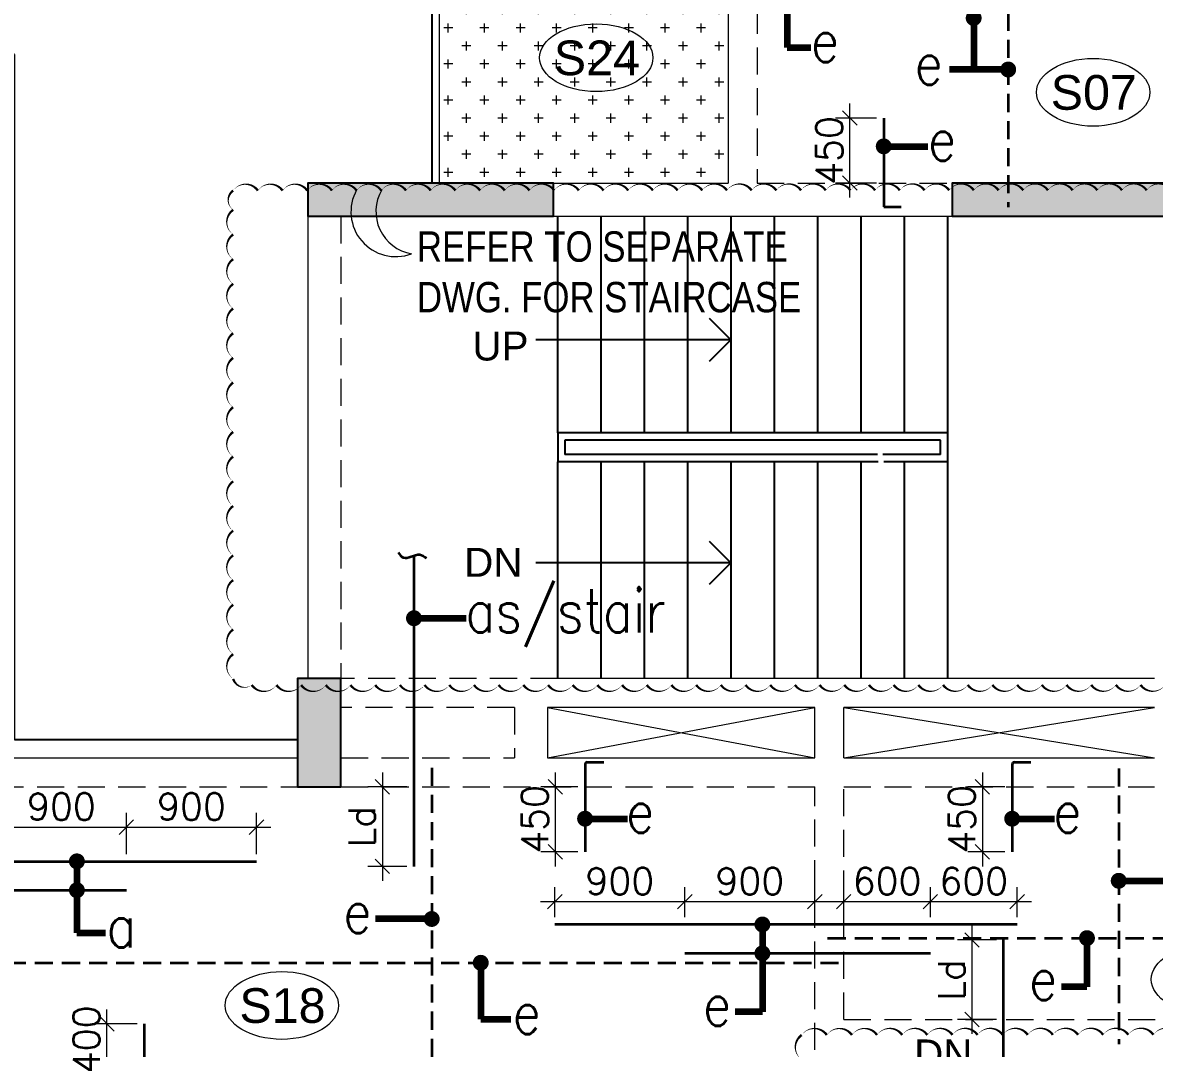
# Model space of a CAD drawing. Header units: millimetres. Extents: x 1255966 to 1543012, y 318612 to 465611.
# Drawn here: x 1270913 to 1278747, y 350128 to 357228 of the extents above; entities that cross this region are included whole.
import ezdxf

# ---------------------------------------------------------------- set-up
doc = ezdxf.new("R2010")
doc.units = ezdxf.units.MM
doc.header["$LTSCALE"] = 500
doc.header["$MEASUREMENT"] = 0
doc.header["$PDMODE"] = 34
for name, pattern in [('CONTINOUS', [0]), ('DASHED2', [0.375, 0.25, -0.125]), ('HIDDEN', [0.375, 0.25, -0.125]), ('PHANTOM2', [1.25, 0.625, -0.125, 0.125, -0.125, 0.125, -0.125])]:
    doc.linetypes.add(name, pattern=pattern)
doc.layers.get('Defpoints').update_dxf_attribs({"lineweight": 0})
for name, color, linetype, lineweight in [('ARROW', 1, 'Continuous', 0), ('CALL', 1, 'Continuous', 18), ('CUT OUT', 1, 'Continuous', 13), ('HATCH', 1, 'Continuous', 5), ('REVISION', 1, 'Continuous', 5), ('ST-DIM', 1, 'PHANTOM2', 15), ('STC REINF.BOTTOM', 7, 'Continuous', 35), ('TEXT 01', 3, 'Continuous', 15), ('TOWER AREA BEAM..', 3, 'Continuous', 20), ('TOWER COL HATCH', 253, 'Continuous', 20)]:
    doc.layers.add(name, color=color, linetype=linetype, lineweight=lineweight)
for name, color, linetype, true_color in [('PROJECTION', 7, 'HIDDEN', 0xff4000), ('RAILING', 7, 'Continuous', 0xadadad), ('STAIR', 7, 'Continuous', 0x3f4f7f)]:
    doc.layers.add(name, color=color, linetype=linetype, true_color=true_color)
for name, color, linetype in [('S-COLUMN-HATCH', 253, 'Continuous'), ('S-FRAMING PLAN', 4, 'Continuous'), ('S-T', 3, 'Continuous'), ('TEXT-RM NAME', 6, 'Continuous'), ('TOWER AREA COLUMN.', 6, 'Continuous')]:
    doc.layers.add(name, color=color, linetype=linetype)
doc.styles.add('1.100', font='ARIALN.TTF')
doc.styles.add('ABHI', font='arial.ttf')
doc.styles.add('ARIAL', font='arial.ttf')
doc.styles.add('ROMANCE', font='romans.shx')
doc.styles.add('S-T', font='romans.shx')
doc.dimstyles.new('GRID DIM', dxfattribs={"dimtxt": 250, "dimasz": 100, "dimexe": 75, "dimexo": 0, "dimgap": 50, "dimtad": 1, "dimdec": 0, "dimzin": 0, "dimdsep": 46, "dimtxsty": 'ROMANCE', "dimblk": 'ARCHTICK', "dimcen": 0, "dimdle": 0.5, "dimclrd": 8, "dimclre": 8, "dimclrt": 3, "dimadec": 0, "dimazin": 0, "dimtfac": 1, "dimtdec": 0, "dimtmove": 0, "dimatfit": 3, "dimldrblk": 'DOT', "dimfxl": 200, "dimtolj": 1, "dimtzin": 0, "dimlwd": -1, "dimlwe": -1, "dimarcsym": 2})

# ---------------------------------------------------------------- blocks, each defined once
blk = doc.blocks.new('_ArchTick')
at = {"color": 0, "linetype": 'ByBlock', "const_width": 0.15}
blk.add_lwpolyline([(-0.5, -0.5), (0.5, 0.5)], dxfattribs=at)
blk = doc.blocks.new('_Dot')
at = {"color": 0, "linetype": 'ByBlock', "lineweight": -2}
blk.add_line((-0.5, 0), (-1, 0), dxfattribs=at)
at = {"color": 0, "linetype": 'ByBlock', "const_width": 0.5}
blk.add_lwpolyline([(-0.25, 0, 1), (0.25, 0, 1)], format="xyb", close=True, dxfattribs=at)
blk = doc.blocks.new('_Oblique')
at = {"color": 0, "linetype": 'ByBlock', "lineweight": -2}
blk.add_line((-0.5, -0.5), (0.5, 0.5), dxfattribs=at)
blk = doc.blocks.new('*D387')
at = {"layer": 'Defpoints', "color": 0, "linetype": 'ByBlock', "transparency": 16777216}
for p in [(1276638.9, 356567.7), (1276873.5, 356567.7), (1276873.5, 356117.7)]:
    blk.add_point(p, dxfattribs=at)
at = {"layer": 'ST-DIM', "color": 1, "linetype": 'CONTINOUS', "transparency": 16777216}
for p, q in [((1276638.9, 356017.7), (1276638.9, 356667.7)), ((1276823.5, 356567.7), (1276538.9, 356567.7)), ((1276823.5, 356117.7), (1276538.9, 356117.7))]:
    blk.add_line(p, q, dxfattribs=at)
at = {"layer": 'ST-DIM', "color": 1, "linetype": 'ByBlock', "transparency": 16777216, "xscale": 100, "yscale": 100, "zscale": 100}
for p, rotation in [((1276638.9, 356567.7), 90), ((1276638.9, 356117.7), 270)]:
    blk.add_blockref('_Oblique', p, dxfattribs=dict(at, rotation=rotation))
at = {"layer": 'ST-DIM', "color": 3, "linetype": 'ByBlock', "transparency": 16777216, "insert": (1276496.4, 356342.7), "char_height": 185, "attachment_point": 5, "rotation": 90, "style": 'ROMANCE'}
blk.add_mtext('\\A1;450', dxfattribs=at)
blk = doc.blocks.new('*D224')
at = {"layer": 'Defpoints', "color": 0, "linetype": 'ByBlock', "transparency": 16777216}
for p in [(1271631.6, 351658.9), (1270731.6, 351422.5, 0), (1271631.6, 351422.5, 0)]:
    blk.add_point(p, dxfattribs=at)
at = {"layer": 'ST-DIM', "color": 1, "linetype": 'CONTINOUS', "transparency": 16777216}
for p, q in [((1270731.6, 351472.5), (1270731.6, 351758.9)), ((1271631.6, 351472.5), (1271631.6, 351758.9)), ((1270631.6, 351658.9), (1271731.6, 351658.9))]:
    blk.add_line(p, q, dxfattribs=at)
at = {"layer": 'ST-DIM', "color": 1, "linetype": 'ByBlock', "transparency": 16777216, "xscale": 100, "yscale": 100, "zscale": 100, "rotation": 180}
blk.add_blockref('_Oblique', (1270731.6, 351658.9), dxfattribs=at)
at = {"layer": 'ST-DIM', "color": 1, "linetype": 'ByBlock', "transparency": 16777216, "xscale": 100, "yscale": 100, "zscale": 100}
blk.add_blockref('_Oblique', (1271631.6, 351658.9), dxfattribs=at)
at = {"layer": 'ST-DIM', "color": 3, "linetype": 'ByBlock', "transparency": 16777216, "insert": (1271181.6, 351801.4), "char_height": 185, "attachment_point": 5, "style": 'ROMANCE'}
blk.add_mtext('\\A1;900', dxfattribs=at)
blk = doc.blocks.new('*D225')
at = {"layer": 'Defpoints', "color": 0, "linetype": 'ByBlock', "transparency": 16777216}
for p in [(1272531.6, 351658.9), (1271631.6, 351422.5, 0), (1272531.6, 351422.5, 0)]:
    blk.add_point(p, dxfattribs=at)
at = {"layer": 'ST-DIM', "color": 1, "linetype": 'CONTINOUS', "transparency": 16777216}
for p, q in [((1271631.6, 351472.5), (1271631.6, 351758.9)), ((1272531.6, 351472.5), (1272531.6, 351758.9)), ((1271531.6, 351658.9), (1272631.6, 351658.9))]:
    blk.add_line(p, q, dxfattribs=at)
at = {"layer": 'ST-DIM', "color": 1, "linetype": 'ByBlock', "transparency": 16777216, "xscale": 100, "yscale": 100, "zscale": 100, "rotation": 180}
blk.add_blockref('_Oblique', (1271631.6, 351658.9), dxfattribs=at)
at = {"layer": 'ST-DIM', "color": 1, "linetype": 'ByBlock', "transparency": 16777216, "xscale": 100, "yscale": 100, "zscale": 100}
blk.add_blockref('_Oblique', (1272531.6, 351658.9), dxfattribs=at)
at = {"layer": 'ST-DIM', "color": 3, "linetype": 'ByBlock', "transparency": 16777216, "insert": (1272081.6, 351801.4), "char_height": 185, "attachment_point": 5, "style": 'ROMANCE'}
blk.add_mtext('\\A1;900', dxfattribs=at)
blk = doc.blocks.new('*D407')
at = {"layer": 'Defpoints', "color": 0, "linetype": 'ByBlock', "transparency": 16777216}
for p in [(1273621.9, 351937.9), (1273403, 351387.7), (1273621.9, 351387.7)]:
    blk.add_point(p, dxfattribs=at)
at = {"layer": 'ST-DIM', "color": 1, "linetype": 'CONTINOUS', "transparency": 16777216}
for p, q in [((1273403, 352037.9), (1273403, 351287.7)), ((1273571.9, 351937.9), (1273303, 351937.9)), ((1273571.9, 351387.7), (1273303, 351387.7))]:
    blk.add_line(p, q, dxfattribs=at)
at = {"layer": 'ST-DIM', "color": 1, "linetype": 'ByBlock', "transparency": 16777216, "xscale": 100, "yscale": 100, "zscale": 100}
for p, rotation in [((1273403, 351937.9), 90), ((1273403, 351387.7), 270)]:
    blk.add_blockref('_Oblique', p, dxfattribs=dict(at, rotation=rotation))
at = {"layer": 'ST-DIM', "color": 3, "linetype": 'ByBlock', "transparency": 16777216, "insert": (1273260.5, 351662.8), "char_height": 185, "attachment_point": 5, "rotation": 90, "style": 'ROMANCE'}
blk.add_mtext('\\A1;Ld', dxfattribs=at)
blk = doc.blocks.new('*D236')
at = {"layer": 'Defpoints', "color": 0, "linetype": 'ByBlock', "transparency": 16777216}
for p in [(1274806.2, 351937.9), (1274600.2, 351487.9), (1274806.2, 351487.9)]:
    blk.add_point(p, dxfattribs=at)
at = {"layer": 'ST-DIM', "color": 1, "linetype": 'CONTINOUS', "transparency": 16777216}
for p, q in [((1274600.2, 352037.9), (1274600.2, 351387.9)), ((1274756.2, 351937.9), (1274500.2, 351937.9)), ((1274756.2, 351487.9), (1274500.2, 351487.9))]:
    blk.add_line(p, q, dxfattribs=at)
at = {"layer": 'ST-DIM', "color": 1, "linetype": 'ByBlock', "transparency": 16777216, "xscale": 100, "yscale": 100, "zscale": 100}
for p, rotation in [((1274600.2, 351937.9), 90), ((1274600.2, 351487.9), 270)]:
    blk.add_blockref('_Oblique', p, dxfattribs=dict(at, rotation=rotation))
at = {"layer": 'ST-DIM', "color": 3, "linetype": 'ByBlock', "transparency": 16777216, "insert": (1274457.7, 351712.9), "char_height": 185, "attachment_point": 5, "rotation": 90, "style": 'ROMANCE'}
blk.add_mtext('\\A1;450', dxfattribs=at)
blk = doc.blocks.new('*D238')
at = {"layer": 'Defpoints', "color": 0, "linetype": 'ByBlock', "transparency": 16777216}
for p in [(1276596.6, 351143), (1276596.6, 350985.4, 0), (1277196.6, 350985.4, 0)]:
    blk.add_point(p, dxfattribs=at)
at = {"layer": 'ST-DIM', "color": 1, "linetype": 'CONTINOUS', "transparency": 16777216}
for p, q in [((1276596.6, 351035.4), (1276596.6, 351243)), ((1277196.6, 351035.4), (1277196.6, 351243)), ((1277296.6, 351143), (1276496.6, 351143))]:
    blk.add_line(p, q, dxfattribs=at)
at = {"layer": 'ST-DIM', "color": 1, "linetype": 'ByBlock', "transparency": 16777216, "xscale": 100, "yscale": 100, "zscale": 100, "rotation": 180}
blk.add_blockref('_Oblique', (1276596.6, 351143), dxfattribs=at)
at = {"layer": 'ST-DIM', "color": 1, "linetype": 'ByBlock', "transparency": 16777216, "xscale": 100, "yscale": 100, "zscale": 100}
blk.add_blockref('_Oblique', (1277196.6, 351143), dxfattribs=at)
at = {"layer": 'ST-DIM', "color": 3, "linetype": 'ByBlock', "transparency": 16777216, "insert": (1276896.6, 351285.5), "char_height": 185, "attachment_point": 5, "style": 'ROMANCE'}
blk.add_mtext('\\A1;600', dxfattribs=at)
blk = doc.blocks.new('*D239')
at = {"layer": 'Defpoints', "color": 0, "linetype": 'ByBlock', "transparency": 16777216}
for p in [(1275496.6, 351143), (1275496.6, 350985.4, 0), (1276396.6, 350985.4, 0)]:
    blk.add_point(p, dxfattribs=at)
at = {"layer": 'ST-DIM', "color": 1, "linetype": 'CONTINOUS', "transparency": 16777216}
for p, q in [((1275496.6, 351035.4), (1275496.6, 351243)), ((1276396.6, 351035.4), (1276396.6, 351243)), ((1276496.6, 351143), (1275396.6, 351143))]:
    blk.add_line(p, q, dxfattribs=at)
at = {"layer": 'ST-DIM', "color": 1, "linetype": 'ByBlock', "transparency": 16777216, "xscale": 100, "yscale": 100, "zscale": 100, "rotation": 180}
blk.add_blockref('_Oblique', (1275496.6, 351143), dxfattribs=at)
at = {"layer": 'ST-DIM', "color": 1, "linetype": 'ByBlock', "transparency": 16777216, "xscale": 100, "yscale": 100, "zscale": 100}
blk.add_blockref('_Oblique', (1276396.6, 351143), dxfattribs=at)
at = {"layer": 'ST-DIM', "color": 3, "linetype": 'ByBlock', "transparency": 16777216, "insert": (1275946.6, 351285.5), "char_height": 185, "attachment_point": 5, "style": 'ROMANCE'}
blk.add_mtext('\\A1;900', dxfattribs=at)
blk = doc.blocks.new('*D240')
at = {"layer": 'Defpoints', "color": 0, "linetype": 'ByBlock', "transparency": 16777216}
for p in [(1274596.6, 351143), (1274596.6, 350985.4, 0), (1275496.6, 350985.4, 0)]:
    blk.add_point(p, dxfattribs=at)
at = {"layer": 'ST-DIM', "color": 1, "linetype": 'CONTINOUS', "transparency": 16777216}
for p, q in [((1274596.6, 351035.4), (1274596.6, 351243)), ((1275496.6, 351035.4), (1275496.6, 351243)), ((1275596.6, 351143), (1274496.6, 351143))]:
    blk.add_line(p, q, dxfattribs=at)
at = {"layer": 'ST-DIM', "color": 1, "linetype": 'ByBlock', "transparency": 16777216, "xscale": 100, "yscale": 100, "zscale": 100, "rotation": 180}
blk.add_blockref('_Oblique', (1274596.6, 351143), dxfattribs=at)
at = {"layer": 'ST-DIM', "color": 1, "linetype": 'ByBlock', "transparency": 16777216, "xscale": 100, "yscale": 100, "zscale": 100}
blk.add_blockref('_Oblique', (1275496.6, 351143), dxfattribs=at)
at = {"layer": 'ST-DIM', "color": 3, "linetype": 'ByBlock', "transparency": 16777216, "insert": (1275046.6, 351285.5), "char_height": 185, "attachment_point": 5, "style": 'ROMANCE'}
blk.add_mtext('\\A1;900', dxfattribs=at)
blk = doc.blocks.new('*D241')
at = {"layer": 'Defpoints', "color": 0, "linetype": 'ByBlock', "transparency": 16777216}
for p in [(1277196.6, 351143), (1277196.6, 350985.4, 0), (1277796.6, 350985.4, 0)]:
    blk.add_point(p, dxfattribs=at)
at = {"layer": 'ST-DIM', "color": 1, "linetype": 'CONTINOUS', "transparency": 16777216}
for p, q in [((1277196.6, 351035.4), (1277196.6, 351243)), ((1277796.6, 351035.4), (1277796.6, 351243)), ((1277896.6, 351143), (1277096.6, 351143))]:
    blk.add_line(p, q, dxfattribs=at)
at = {"layer": 'ST-DIM', "color": 1, "linetype": 'ByBlock', "transparency": 16777216, "xscale": 100, "yscale": 100, "zscale": 100, "rotation": 180}
blk.add_blockref('_Oblique', (1277196.6, 351143), dxfattribs=at)
at = {"layer": 'ST-DIM', "color": 1, "linetype": 'ByBlock', "transparency": 16777216, "xscale": 100, "yscale": 100, "zscale": 100}
blk.add_blockref('_Oblique', (1277796.6, 351143), dxfattribs=at)
at = {"layer": 'ST-DIM', "color": 3, "linetype": 'ByBlock', "transparency": 16777216, "insert": (1277496.6, 351285.5), "char_height": 185, "attachment_point": 5, "style": 'ROMANCE'}
blk.add_mtext('\\A1;600', dxfattribs=at)
blk = doc.blocks.new('*D242')
at = {"layer": 'Defpoints', "color": 0, "linetype": 'ByBlock', "transparency": 16777216}
for p in [(1277762.4, 351937.9), (1277556.4, 351487.9), (1277762.4, 351487.9)]:
    blk.add_point(p, dxfattribs=at)
at = {"layer": 'ST-DIM', "color": 1, "linetype": 'CONTINOUS', "transparency": 16777216}
for p, q in [((1277556.4, 352037.9), (1277556.4, 351387.9)), ((1277712.4, 351937.9), (1277456.4, 351937.9)), ((1277712.4, 351487.9), (1277456.4, 351487.9))]:
    blk.add_line(p, q, dxfattribs=at)
at = {"layer": 'ST-DIM', "color": 1, "linetype": 'ByBlock', "transparency": 16777216, "xscale": 100, "yscale": 100, "zscale": 100}
for p, rotation in [((1277556.4, 351937.9), 90), ((1277556.4, 351487.9), 270)]:
    blk.add_blockref('_Oblique', p, dxfattribs=dict(at, rotation=rotation))
at = {"layer": 'ST-DIM', "color": 3, "linetype": 'ByBlock', "transparency": 16777216, "insert": (1277413.9, 351712.9), "char_height": 185, "attachment_point": 5, "rotation": 90, "style": 'ROMANCE'}
blk.add_mtext('\\A1;450', dxfattribs=at)
blk = doc.blocks.new('*D408')
at = {"layer": 'Defpoints', "color": 0, "linetype": 'ByBlock', "transparency": 16777216}
for p in [(1277484.5, 350878), (1277703.5, 350878), (1277703.5, 350327.9)]:
    blk.add_point(p, dxfattribs=at)
at = {"layer": 'ST-DIM', "color": 1, "linetype": 'CONTINOUS', "transparency": 16777216}
for p, q in [((1277484.5, 350227.9), (1277484.5, 350978)), ((1277653.5, 350878), (1277384.5, 350878)), ((1277653.5, 350327.9), (1277384.5, 350327.9))]:
    blk.add_line(p, q, dxfattribs=at)
at = {"layer": 'ST-DIM', "color": 1, "linetype": 'ByBlock', "transparency": 16777216, "xscale": 100, "yscale": 100, "zscale": 100}
for p, rotation in [((1277484.5, 350878), 90), ((1277484.5, 350327.9), 270)]:
    blk.add_blockref('_Oblique', p, dxfattribs=dict(at, rotation=rotation))
at = {"layer": 'ST-DIM', "color": 3, "linetype": 'ByBlock', "transparency": 16777216, "insert": (1277342, 350603), "char_height": 185, "attachment_point": 5, "rotation": 90, "style": 'ROMANCE'}
blk.add_mtext('\\A1;Ld', dxfattribs=at)
blk = doc.blocks.new('*D398')
at = {"layer": 'Defpoints', "color": 0, "linetype": 'ByBlock', "transparency": 16777216}
for p in [(1271497, 350297.9), (1271756.3, 350297.9), (1271756.3, 349897.9)]:
    blk.add_point(p, dxfattribs=at)
at = {"layer": 'ST-DIM', "color": 1, "linetype": 'CONTINOUS', "transparency": 16777216}
for p, q in [((1271497, 349797.9), (1271497, 350397.9)), ((1271706.3, 350297.9), (1271397, 350297.9)), ((1271706.3, 349897.9), (1271397, 349897.9))]:
    blk.add_line(p, q, dxfattribs=at)
at = {"layer": 'ST-DIM', "color": 1, "linetype": 'ByBlock', "transparency": 16777216, "xscale": 100, "yscale": 100, "zscale": 100}
for p, rotation in [((1271497, 350297.9), 90), ((1271497, 349897.9), 270)]:
    blk.add_blockref('_Oblique', p, dxfattribs=dict(at, rotation=rotation))
at = {"layer": 'ST-DIM', "color": 3, "linetype": 'ByBlock', "transparency": 16777216, "insert": (1271354.5, 350186.9), "char_height": 185, "attachment_point": 5, "rotation": 90, "style": 'ROMANCE'}
blk.add_mtext('\\A1;400', dxfattribs=at)
blk = doc.blocks.new('A$Ca8bcdc7a')
at = {"layer": 'HATCH', "ltscale": 10}
h = blk.add_hatch(dxfattribs=at)
h.set_pattern_fill('CROSS', color=1, scale=500, angle=90)
h.set_pattern_definition([(90, (-1381890.62, -304839.69), (-125, 125), [62.5, -187.5]), (180, (-1381859.37, -304808.44), (-125, -125), [62.5, -187.5])])
h.paths.add_polyline_path([(1185, 435), (0, 435), (0, 0), (-230, 0), (-815, 0), (-815, -1410), (-25, -1410), (1185, -1410)])
at = {"layer": 'CUT OUT', "color": 1, "ltscale": 10}
for p, q in [((-65, -5389.8), (1785, -5039.8)), ((-65, -5039.8), (1785, -5389.8)), ((1985, -5389.8), (4135, -5039.8)), ((1985, -5039.8), (4135, -5389.8))]:
    blk.add_line(p, q, dxfattribs=at)
at = {"layer": 'S-FRAMING PLAN', "color": 3, "linetype": 'ByBlock', "lineweight": 20, "ltscale": 10}
for p, q in [((1185, 435), (1185, -1410)), ((-815, 0), (-815, -1410)), ((-25, -1410), (1185, -1410)), ((-1725, -1640), (-1725, -4839.8)), ((-25, -1640), (2735, -1640)), ((4135, -4839.8), (5, -4839.8)), ((-65, -5039.8), (-65, -5389.8)), ((1785, -5039.8), (-65, -5039.8)), ((1785, -5389.8), (1785, -5039.8)), ((4135, -5039.8), (1985, -5039.8)), ((1985, -5389.8), (1985, -5039.8)), ((-3880, -5389.8), (-1795, -5389.8)), ((-65, -5389.8), (1785, -5389.8)), ((1985, -5389.8), (4135, -5389.8))]:
    blk.add_line(p, q, dxfattribs=at)
at = {"layer": 'TOWER AREA BEAM..', "color": 3, "linetype": 'HIDDEN', "ltscale": 1.5}
for p, q in [((1385, 935), (1385, -1410)), ((1385, -1410), (2735, -1410)), ((-1495, -1640), (-1495, -4839.8)), ((5, -4839.8), (-1495, -4839.8)), ((-295, -5039.8), (-1495, -5039.8)), ((-295, -5039.8), (-295, -5389.8)), ((-1495, -5389.8), (-295, -5389.8)), ((-3880, -5589.8), (-1795, -5589.8)), ((-1495, -5589.8), (1785, -5589.8)), ((1785, -7409.8), (1785, -5589.8)), ((1985, -5589.8), (4135, -5589.8)), ((1985, -7199.8), (1985, -5589.8)), ((1985, -7199.8), (5935, -7199.8))]:
    blk.add_line(p, q, dxfattribs=at)
blk = doc.blocks.new('_Open90')
at = {"color": 0, "linetype": 'ByBlock', "lineweight": -2}
for p, q in [((-0.5, 0.5), (0, 0)), ((0, 0), (-1, 0)), ((0, 0), (-0.5, -0.5))]:
    blk.add_line(p, q, dxfattribs=at)
blk = doc.blocks.new('3tgra')
at = {"layer": 'TOWER COL HATCH'}
h = blk.add_hatch(color=253, dxfattribs=at)
h.dxf.hatch_style = 1
h.paths.add_polyline_path([(1381865.6, 84501.6), (1381865.6, 84731.6), (1380165.6, 84731.6), (1380165.6, 84501.6)])
h = blk.add_hatch(color=253, dxfattribs=at)
h.dxf.hatch_style = 1
h.paths.add_polyline_path([(1386325.6, 84501.6), (1386325.6, 84731.6), (1384625.6, 84731.6), (1384625.6, 84501.6)])
h = blk.add_hatch(color=253, dxfattribs=at)
h.dxf.hatch_style = 1
h.paths.add_polyline_path([(1380095.6, 80551.7), (1380395.6, 80551.7), (1380395.6, 81301.7), (1380095.6, 81301.7)])
at = {"layer": 'TOWER AREA COLUMN.', "color": 4}
for points in [[(1381865.6, 84501.6), (1381865.6, 84731.6), (1380165.6, 84731.6), (1380165.6, 84501.6)], [(1386325.6, 84501.6), (1386325.6, 84731.6), (1384625.6, 84731.6), (1384625.6, 84501.6)], [(1380095.6, 80551.7), (1380395.6, 80551.7), (1380395.6, 81301.7), (1380095.6, 81301.7)]]:
    blk.add_lwpolyline(points, close=True, dxfattribs=at)

msp = doc.modelspace()

# ---------------------------------------------------------------- linework, layer by layer
at = {"layer": 'CALL', "color": 200, "linetype": 'Continuous', "ltscale": 10}
for centre in [(1274883.4, 356984.8), (1278323, 356745.5, 1.8), (1279117.3, 350605, 1.8), (1272707.2, 350424.7, 1.8)]:
    msp.add_ellipse(centre, major_axis=(392.2, 0), ratio=0.597584, dxfattribs=at)
at = {"layer": 'PROJECTION', "ltscale": 750}
for points in [[(1287486.6, 363237.9), (1282596.6, 363237.9), (1282596.6, 364337.9), (1280826.6, 364337.9), (1280826.6, 367077.7), (1276411.6, 367077.7), (1276411.6, 368577.7), (1270011.6, 368577.7), (1270011.6, 366652.7), (1269326.6, 366652.7), (1269326.6, 360652.7), (1270941.6, 360652.7), (1270941.6, 359117.7), (1270426.6, 359117.7), (1270426.6, 357402.7), (1273746.6, 357402.7), (1273746.6, 356117.7)], [(1272816.6, 352262.9), (1270856.6, 352262.9), (1270856.6, 357008.1), (1267051.6, 357008.1), (1267051.6, 356883.1), (1266011.6, 356883.1), (1266011.6, 358293.1), (1260066.6, 358293.1), (1260066.6, 356883.1), (1258236.6, 356883.1), (1258236.6, 347593.1), (1260031.5, 347593.1), (1260031.5, 348108.1), (1263056.6, 348108.1), (1263056.6, 344227.9), (1260031.5, 344227.9), (1260031.5, 344742.9), (1258236.6, 344742.9), (1258236.6, 335452.9)]]:
    msp.add_lwpolyline(points, dxfattribs=at)
at = {"layer": 'RAILING'}
for p, q in [((1277316.6, 354387.7), (1274616.6, 354387.7)), ((1274616.6, 354387.7), (1274616.6, 354187.9)), ((1277316.6, 354187.9), (1277316.6, 354387.7)), ((1277266.6, 354337.7), (1274666.6, 354337.7)), ((1274666.6, 354337.7), (1274666.6, 354237.9)), ((1277266.6, 354237.9), (1277266.6, 354337.7)), ((1276829.9, 354237.9), (1274666.6, 354237.9)), ((1277266.6, 354237.9), (1276867.2, 354237.9)), ((1276835.9, 354187.9), (1274616.6, 354187.9)), ((1277316.6, 354187.9), (1276873.1, 354187.9))]:
    msp.add_line(p, q, dxfattribs=at)
at = {"layer": 'REVISION'}
for points, elevation in [([(1278821.9, 352644.3, 0, 17.1, -0.520567), (1278651, 352644.2, 0, 17.1, -0.520567), (1278480.1, 352644.2, 0, 17.1, -0.520567), (1278309.2, 352644.2, 0, 17.1, -0.520567), (1278138.3, 352644.1, 0, 17.1, -0.520567), (1277967.4, 352644.1, 0, 17.1, -0.520567), (1277796.6, 352644.1, 0, 17.1, -0.520567), (1277625.7, 352644, 0, 17.1, -0.520567), (1277454.8, 352644, 0, 17.1, -0.520567), (1277283.9, 352644, 0, 17.1, -0.520567), (1277113, 352643.9, 0, 17.1, -0.520567), (1276942.1, 352643.9, 0, 17.1, -0.520567), (1276771.2, 352643.9, 0, 17.1, -0.520567), (1276600.3, 352643.9, 0, 17.1, -0.520567), (1276429.4, 352643.8, 0, 17.1, -0.520567), (1276258.6, 352643.8, 0, 17.1, -0.520567), (1276087.7, 352643.8, 0, 17.1, -0.520567), (1275916.8, 352643.7, 0, 17.1, -0.520567), (1275745.9, 352643.7, 0, 17.1, -0.520567), (1275575, 352643.7, 0, 17.1, -0.520567), (1275404.1, 352643.6, 0, 17.1, -0.520567), (1275233.2, 352643.6, 0, 17.1, -0.520567), (1275062.3, 352643.6, 0, 17.1, -0.520567), (1274891.4, 352643.6, 0, 17.1, -0.520567), (1274720.5, 352643.5, 0, 17.1, -0.520567), (1274549.7, 352643.5, 0, 17.1, -0.520567), (1274378.8, 352643.5, 0, 17.1, -0.520567), (1274207.9, 352643.4, 0, 17.1, -0.520567), (1274037, 352643.4, 0, 17.1, -0.520567), (1273866.1, 352643.4, 0, 17.1, -0.520567), (1273695.2, 352643.3, 0, 17.1, -0.520567), (1273524.3, 352643.3, 0, 17.1, -0.520567), (1273353.4, 352643.3, 0, 17.1, -0.520567), (1273182.5, 352643.2, 0, 17.1, -0.520567), (1273011.6, 352643.2, 0, 17.1, -0.520567), (1272840.8, 352643.2, 0, 17.1, -0.520567), (1272669.9, 352643.2, 0, 17.1, -0.520567), (1272499, 352643.1, 0, 17.1, -0.520567), (1272370.5, 352685.5, 0, 17.1, -0.520567), (1272370.5, 352856.4, 0, 17.1, -0.520567), (1272370.5, 353027.3, 0, 17.1, -0.520567), (1272370.5, 353198.2, 0, 17.1, -0.520567), (1272370.5, 353369.1, 0, 17.1, -0.520567), (1272370.5, 353540, 0, 17.1, -0.520567), (1272370.5, 353710.9, 0, 17.1, -0.520567), (1272370.5, 353881.8, 0, 17.1, -0.520567), (1272370.5, 354052.6, 0, 17.1, -0.520567), (1272370.5, 354223.5, 0, 17.1, -0.520567), (1272370.5, 354394.4, 0, 17.1, -0.520567), (1272370.5, 354565.3, 0, 17.1, -0.520567), (1272370.5, 354736.2, 0, 17.1, -0.520567), (1272370.5, 354907.1, 0, 17.1, -0.520567), (1272370.5, 355078, 0, 17.1, -0.520567), (1272370.5, 355248.9, 0, 17.1, -0.520567), (1272370.5, 355419.8, 0, 17.1, -0.520567), (1272370.5, 355590.7, 0, 17.1, -0.520567), (1272370.5, 355761.5, 0, 17.1, -0.520567), (1272370.5, 355932.4, 0, 17.1, -0.520567), (1272370.5, 356065, 0, 17.1, -0.520567), (1272541.4, 356065.1, 0, 17.1, -0.520567), (1272712.3, 356065.1, 0, 17.1, -0.520567), (1272883.2, 356065.2, 0, 17.1, -0.520567), (1273054.1, 356065.3, 0, 17.1, -0.520567), (1273225, 356065.3, 0, 17.1, -0.520567), (1273395.9, 356065.4, 0, 17.1, -0.520567), (1273566.7, 356065.5, 0, 17.1, -0.520567), (1273737.6, 356065.6, 0, 17.1, -0.520567), (1273908.5, 356065.6, 0, 17.1, -0.520567), (1274079.4, 356065.7, 0, 17.1, -0.520567), (1274250.3, 356065.8, 0, 17.1, -0.520567), (1274421.2, 356065.8, 0, 17.1, -0.520567), (1274592.1, 356065.9, 0, 17.1, -0.520567), (1274763, 356066, 0, 17.1, -0.520567), (1274933.9, 356066, 0, 17.1, -0.520567), (1275104.8, 356066.1, 0, 17.1, -0.520567), (1275275.6, 356066.2, 0, 17.1, -0.520567), (1275446.5, 356066.2, 0, 17.1, -0.520567), (1275617.4, 356066.3, 0, 17.1, -0.520567), (1275788.3, 356066.4, 0, 17.1, -0.520567), (1275959.2, 356066.4, 0, 17.1, -0.520567), (1276130.1, 356066.5, 0, 17.1, -0.520567), (1276301, 356066.6, 0, 17.1, -0.520567), (1276471.9, 356066.7, 0, 17.1, -0.520567), (1276642.8, 356066.7, 0, 17.1, -0.520567), (1276813.6, 356066.8, 0, 17.1, -0.520567), (1276984.5, 356066.9, 0, 17.1, -0.520567), (1277155.4, 356066.9, 0, 17.1, -0.520567), (1277326.3, 356067, 0, 17.1, -0.520567), (1277497.2, 356067.1, 0, 17.1, -0.520567), (1277668.1, 356067.1, 0, 17.1, -0.520567), (1277839, 356067.2, 0, 17.1, -0.520567), (1278009.9, 356067.3, 0, 17.1, -0.520567), (1278180.8, 356067.3, 0, 17.1, -0.520567), (1278351.7, 356067.4, 0, 17.1, -0.520567), (1278522.5, 356067.5, 0, 17.1, -0.520567), (1278693.4, 356067.5, 0, 17.1, -0.520567), (1278864.3, 356067.6, 0, 17.1, -0.520567)], -56210.2), ([(1276305.5, 350050.9, 0, 17.4, -0.520567), (1276305.5, 350220, 0, 17.4, -0.520567), (1276479.4, 350220.1, 0, 17.4, -0.520567), (1276653.3, 350220.3, 0, 17.4, -0.520567), (1276827.2, 350220.4, 0, 17.4, -0.520567), (1277001.1, 350220.6, 0, 17.4, -0.520567), (1277175, 350220.7, 0, 17.4, -0.520567), (1277348.8, 350220.9, 0, 17.4, -0.520567), (1277522.7, 350221, 0, 17.4, -0.520567), (1277696.6, 350221.1, 0, 17.4, -0.520567), (1277870.5, 350221.3, 0, 17.4, -0.520567), (1278044.4, 350221.4, 0, 17.4, -0.520567), (1278218.3, 350221.6, 0, 17.4, -0.520567), (1278392.2, 350221.7, 0, 17.4, -0.520567), (1278566, 350221.9, 0, 17.4, -0.520567), (1278739.9, 350222, 0, 17.4, -0.520567), (1278913.8, 350222.1, 0, 17.4, -0.520567)], -74946.9)]:
    msp.add_lwpolyline(points, format="xyseb", dxfattribs=dict(at, elevation=elevation))
for centre, radius, start, end in [((1273496.1, 355918.5, -56210.2), 310.5, 150.8107, 290.38011), ((1273655.6, 355920.2, -56210.2), 297.2, 149.73103, 260.04807)]:
    msp.add_arc(centre, radius, start, end, dxfattribs=at)
at = {"layer": 'STAIR'}
for p, q in [((1274616.6, 354387.7), (1274616.6, 355887.7)), ((1274916.6, 354387.7), (1274916.6, 355887.7)), ((1275216.6, 354387.7), (1275216.6, 355887.7)), ((1275516.6, 354387.7), (1275516.6, 355887.7)), ((1275816.6, 354387.7), (1275816.6, 355887.7)), ((1276116.6, 354387.7), (1276116.6, 355887.7)), ((1276416.6, 354387.7), (1276416.6, 355887.7)), ((1276716.6, 354387.7), (1276716.6, 355887.7)), ((1277016.6, 354387.7), (1277016.6, 355887.7)), ((1277316.6, 354387.7), (1277316.6, 355887.7)), ((1274616.6, 352687.9), (1274616.6, 354187.9)), ((1274916.6, 352687.9), (1274916.6, 354187.9)), ((1275216.6, 352687.9), (1275216.6, 354187.9)), ((1275516.6, 352687.9), (1275516.6, 354187.9)), ((1275816.6, 352687.9), (1275816.6, 354187.9)), ((1276116.6, 352687.9), (1276116.6, 354187.9)), ((1276416.6, 352687.9), (1276416.6, 354187.9)), ((1276716.6, 352687.9), (1276716.6, 354187.9)), ((1277016.6, 352687.9), (1277016.6, 354187.9)), ((1277316.6, 352687.9), (1277316.6, 354187.9))]:
    msp.add_line(p, q, dxfattribs=at)
at = {"layer": 'STC REINF.BOTTOM', "color": 4, "linetype": 'DASHED2'}
for p, q in [((1277735, 358609.3, 0), (1277735, 355949.7, 0)), ((1273744.8, 352069.6), (1273744.8, 349335.3)), ((1278499.9, 352066.2), (1278499.9, 350156.4)), ((1276485.2, 350891), (1280722.3, 350891, 0)), ((1270622.9, 350720.4), (1276567, 350720.4))]:
    msp.add_line(p, q, dxfattribs=at)
at = {"layer": 'STC REINF.BOTTOM', "color": 4, "linetype": 'Continuous'}
for p, q in [((1276873.5, 356567.7), (1276873.5, 355953.4)), ((1276873.5, 355953.4), (1276993.6, 355953.4)), ((1273621.9, 353539.2), (1273621.9, 351387.7)), ((1274806.2, 352093.7), (1274806.2, 351487.9)), ((1274821.2, 352108.7), (1274935.3, 352108.7)), ((1277762.4, 352093.7), (1277762.4, 351487.9)), ((1277777.4, 352108.7), (1277891.5, 352108.7)), ((1268931.6, 351422.5, 0), (1272531.6, 351422.5, 0)), ((1269731.6, 351222.5, 0), (1271631.6, 351222.5, 0)), ((1277796.6, 350985.4, 0), (1274596.6, 350985.4, 0)), ((1277703.5, 348726.6), (1277703.5, 350878)), ((1277196.6, 350785.4, 0), (1275496.6, 350785.4, 0)), ((1271756.3, 347767.9), (1271756.3, 350297.9))]:
    msp.add_line(p, q, dxfattribs=at)
for centre in [(1274821.2, 352093.7), (1277777.4, 352093.7)]:
    msp.add_arc(centre, 15, 90, 180, dxfattribs=at)
msp.add_spline([(1273513, 353560), (1273547.3, 353525.7), (1273662.4, 353545.3), (1273709, 353520.8)], degree=3, dxfattribs=at)
at = {"layer": 'TEXT-RM NAME'}
for points in [[(1275514.2, 355033.3), (1274465, 355033.3)], [(1275514.2, 353487.9), (1274465, 353487.9)]]:
    msp.add_lwpolyline(points, dxfattribs=at)

# ---------------------------------------------------------------- block references
at = {"layer": 'CUT OUT', "color": 4}
msp.add_blockref('3tgra', (-107279, 271386.2), dxfattribs=at)
at = {"layer": 'S-COLUMN-HATCH', "color": 4, "ltscale": 10}
msp.add_blockref('A$Ca8bcdc7a', (1274611.6, 357527.7), dxfattribs=at)
at = {"layer": 'TEXT-RM NAME', "xscale": 300, "yscale": 300, "zscale": 300}
for p in [(1275814.2, 355033.3), (1275814.2, 353487.9)]:
    msp.add_blockref('_Open90', p, dxfattribs=at)

# ---------------------------------------------------------------- texts
at = {"color": 1, "linetype": 'ByBlock', "insert": (1273642.6, 355783), "char_height": 210, "width": 2966.846, "attachment_point": 1, "rotation": 0.0027, "style": '1.100'}
msp.add_mtext('REFER TO SEPARATE DWG. FOR STAIRCASE ', dxfattribs=at)
at = {"layer": 'S-T', "color": 2, "linetype": 'Continuous', "ltscale": 10, "style": 'S-T', "width": 0.85}
for s, p in [('e', (1276367.6, 356954.3)), ('e', (1277085.5, 356797.9)), ('e', (1277178.2, 356271.9)), ('as/stair', (1273977.4, 353006.8)), ('e', (1275088.9, 351619.7)), ('e', (1278045.1, 351619.7)), ('e', (1273131.7, 350925.6)), ('a', (1271492.5, 350827)), ('e', (1277878.3, 350461.9)), ('e', (1275621.1, 350283.5)), ('e', (1274303.4, 350226.9))]:
    msp.add_text(s, height=300, dxfattribs=at).set_placement(p)
at = {"layer": 'TEXT 01', "color": 2, "linetype": 'Continuous', "style": 'ABHI'}
for s, p in [('S24', (1274589.6, 356864.2, 0)), ('S07', (1278029.2, 356624.9, 1.7)), ('S18', (1272413.4, 350304.2, 1.7))]:
    msp.add_text(s, height=240, dxfattribs=at).set_placement(p)
at = {"layer": 'TEXT-RM NAME', "style": 'ARIAL'}
for s, p in [('UP', (1274026.6, 354889.3, 0)), ('DN', (1273969.3, 353392.3, 0)), ('DN', (1277083.9, 349989.6, 0))]:
    msp.add_text(s, height=200, rotation=360, dxfattribs=at).set_placement(p)

# ---------------------------------------------------------------- dimensions: what is measured, and where the dimension line sits
at = {"layer": 'ST-DIM', "linetype": 'ByBlock'}
for base, p1, p2, angle, picture, middle in [((1276638.9, 356567.7), (1276873.5, 356117.7), (1276873.5, 356567.7), 90, '*D387', (1276638.9, 356342.7)), ((1274600.2, 351487.9), (1274806.2, 351937.9), (1274806.2, 351487.9), 270, '*D236', (1274600.2, 351712.9)), ((1277556.4, 351487.9), (1277762.4, 351937.9), (1277762.4, 351487.9), 270, '*D242', (1277556.4, 351712.9)), ((1274596.6, 351143, 0), (1275496.6, 350985.4, 0), (1274596.6, 350985.4, 0), 180, '*D240', (1275046.6, 351143, 0)), ((1275496.6, 351143, 0), (1276396.6, 350985.4), (1275496.6, 350985.4, 0), 180, '*D239', (1275946.6, 351143, 0)), ((1276596.6, 351143), (1277196.6, 350985.4, 0), (1276596.6, 350985.4, 0), 180, '*D238', (1276896.6, 351143)), ((1277196.6, 351143, 0), (1277796.6, 350985.4, 0), (1277196.6, 350985.4, 0), 180, '*D241', (1277496.6, 351143, 0)), ((1271497, 350297.9), (1271756.3, 349897.9), (1271756.3, 350297.9), 90, '*D398', (1271497, 350186.9))]:
    dim = msp.add_linear_dim(base=base, p1=p1, p2=p2, angle=angle, dimstyle='GRID DIM', override={"dimtxt": 185, "dimexe": 100, "dimexo": 50, "dimblk1": 'Oblique', "dimblk2": 'Oblique', "dimsah": 1, "dimdle": 100, "dimclrd": 1, "dimclre": 1}, dxfattribs=at)
    dim.commit()
    dim.dimension.update_dxf_attribs({"geometry": picture, "text_midpoint": middle, "dimtype": 160})
for base, p1, p2, angle, picture, middle in [((1273403, 351387.7), (1273621.9, 351937.9), (1273621.9, 351387.7), 90, '*D407', (1273260.5, 351662.8)), ((1277484.5, 350878), (1277703.5, 350327.9), (1277703.5, 350878), 270, '*D408', (1277342, 350603))]:
    dim = msp.add_linear_dim(base=base, p1=p1, p2=p2, angle=angle, text='Ld', dimstyle='GRID DIM', override={"dimtxt": 185, "dimexe": 100, "dimexo": 50, "dimblk1": 'Oblique', "dimblk2": 'Oblique', "dimsah": 1, "dimdle": 100, "dimclrd": 1, "dimclre": 1}, dxfattribs=at)
    dim.commit()
    dim.dimension.update_dxf_attribs({"geometry": picture, "text_midpoint": middle})
for base, p1, p2, picture, middle in [((1271631.6, 351658.9, 0), (1270731.6, 351422.5, 0), (1271631.6, 351422.5, 0), '*D224', (1271181.6, 351658.9, 0)), ((1272531.6, 351658.9, 0), (1271631.6, 351422.5, 0), (1272531.6, 351422.5, 0), '*D225', (1272081.6, 351658.9, 0))]:
    dim = msp.add_linear_dim(base=base, p1=p1, p2=p2, dimstyle='GRID DIM', override={"dimtxt": 185, "dimexe": 100, "dimexo": 50, "dimblk1": 'Oblique', "dimblk2": 'Oblique', "dimsah": 1, "dimdle": 100, "dimclrd": 1, "dimclre": 1}, dxfattribs=at)
    dim.commit()
    dim.dimension.update_dxf_attribs({"geometry": picture, "text_midpoint": middle, "dimtype": 160})

# ---------------------------------------------------------------- leaders
at = {"layer": 'ARROW', "linetype": 'ByBlock'}
for points in [[(1276205.3, 357476.8), (1276205.3, 357055.3), (1276368.9, 357055.3)], [(1277496, 357259.6, 0), (1277496, 356903.4, 0), (1277329.5, 356903.4, 0)], [(1277735, 356903.4, 0), (1277329.5, 356903.4, 0)], [(1276873.5, 356371.5), (1277179.7, 356371.5)], [(1273621.9, 353105.3), (1273982, 353105.3)], [(1274806.2, 351717.5), (1275099.3, 351717.5)], [(1277762.4, 351717.5), (1278055.5, 351717.5)], [(1271288.6, 351422.5, 0), (1271288.6, 350926.8, 0), (1271485.9, 350926.8, 0)], [(1278499.9, 351287.9), (1278831.5, 351287.9)], [(1271288.6, 351222.5, 0), (1271288.6, 350926.8, 0), (1271485.9, 350926.8, 0)], [(1273744.8, 351023.4), (1273356.1, 351023.4)], [(1276033.5, 350985.4, 0), (1276033.5, 350381.2, 0), (1275845.5, 350381.2, 0)], [(1278280.3, 350891), (1278280.3, 350553.4), (1278103.5, 350553.4)], [(1276033.5, 350785.4, 0), (1276033.5, 350381.2, 0), (1275845.5, 350381.2, 0)], [(1274084.1, 350720.4), (1274084.1, 350330.7), (1274291.9, 350330.7)]]:
    msp.add_leader(points, dimstyle='GRID DIM', override={"dimasz": 110, "dimtad": 0, "dimclrd": 1, "dimlwd": 65534}, dxfattribs=at)

doc.saveas('drawing.dxf')
